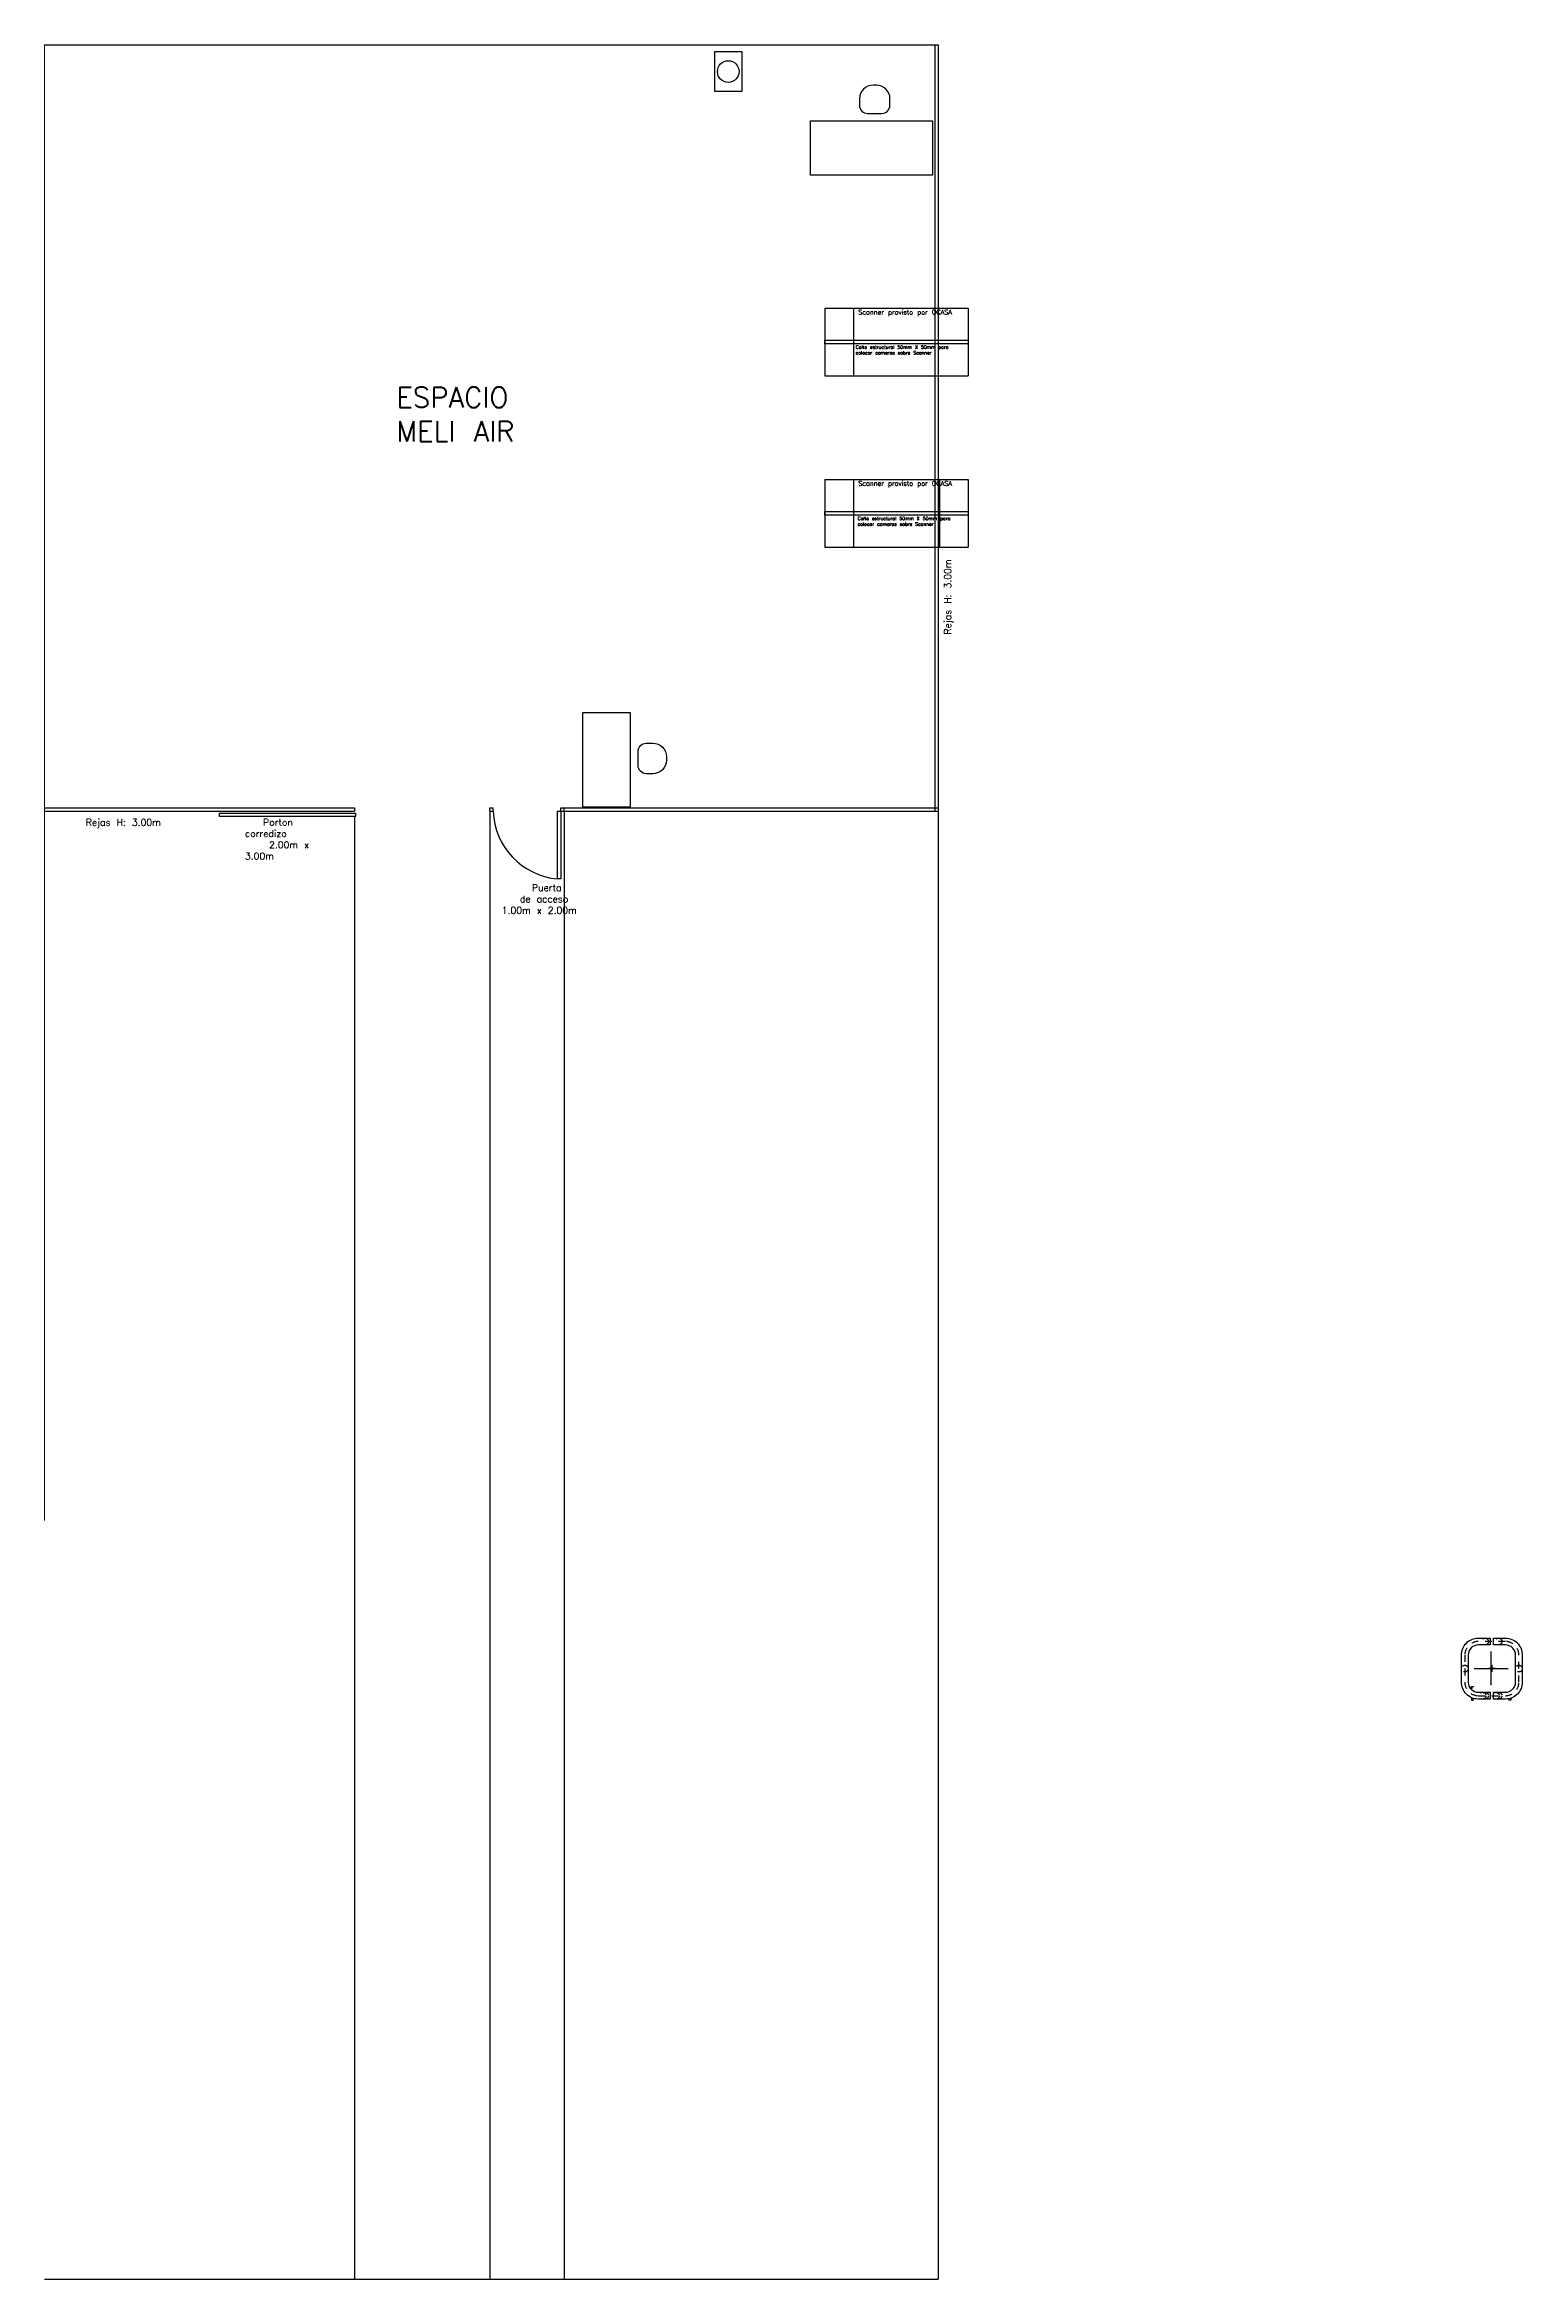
# Model space of a CAD drawing. Header units: millimetres. Extents: x 64 to 660, y 33 to 427.
# Drawn here: x 392.14 to 413.97, y 305.78 to 338.78 of the extents above; entities that cross this region are included whole.
import ezdxf

# ---------------------------------------------------------------- set-up
doc = ezdxf.new("R2010")
doc.units = ezdxf.units.MM
doc.linetypes.add('DASHDOT', pattern=[1, 0.5, -0.25, 0, -0.25])
doc.linetypes.add('HIDDEN', pattern=[0.375, 0.25, -0.125])
doc.layers.add('Equipamientos OCASA', color=10, linetype='Continuous')
doc.layers.add('IE_Unifilar', color=7, linetype='Continuous', lineweight=20)
doc.styles.get("Standard").update_dxf_attribs({"font": 'txt.shx'})

msp = doc.modelspace()

# ---------------------------------------------------------------- linework, layer by layer
at = {"color": 253}
for p, q in [((413.513, 314.554), (413.513, 315.054)), ((413.263, 314.804), (413.763, 314.804))]:
    msp.add_line(p, q, dxfattribs=at)
at = {"color": 253, "linetype": 'DASHDOT', "ltscale": 0.2}
for p, q in [((413.522, 314.751), (413.522, 314.851)), ((413.522, 314.851), (413.522, 314.751)), ((413.572, 314.801), (413.472, 314.801)), ((413.472, 314.801), (413.572, 314.801))]:
    msp.add_line(p, q, dxfattribs=at)
for points in [[(413.497, 315.151), (413.322, 315.151, 0.414214), (413.172, 315.001), (413.172, 314.601, 0.414214), (413.322, 314.451), (413.497, 314.451), (413.497, 314.351), (413.322, 314.351, -0.414214), (413.072, 314.601), (413.072, 315.001, -0.414214), (413.322, 315.251), (413.497, 315.251)], [(413.547, 314.451), (413.722, 314.451, 0.414214), (413.872, 314.601), (413.872, 315.001, 0.414214), (413.722, 315.151), (413.547, 315.151), (413.547, 315.251), (413.722, 315.251, -0.414214), (413.972, 315.001), (413.972, 314.601, -0.414214), (413.722, 314.351), (413.547, 314.351)]]:
    msp.add_lwpolyline(points, format="xyb", close=True)
for points in [[(413.522, 315.201), (413.322, 315.201, 0.414214), (413.122, 315.001), (413.122, 314.601, 0.414214), (413.322, 314.401), (413.522, 314.401)], [(413.522, 314.401), (413.722, 314.401, 0.414214), (413.922, 314.601), (413.922, 315.001, 0.414214), (413.722, 315.201), (413.522, 315.201)]]:
    msp.add_lwpolyline(points, format="xyb", dxfattribs=at)
at = {"color": 250, "ltscale": 0.15}
for points in [[(413.223, 314.536), (413.253, 314.536), (413.253, 314.533), (413.226, 314.533), (413.226, 314.506), (413.223, 314.506), (413.223, 314.536)], [(413.223, 314.336), (413.253, 314.336), (413.253, 314.339), (413.226, 314.339), (413.226, 314.366), (413.223, 314.366), (413.223, 314.336)], [(413.803, 314.336), (413.773, 314.336), (413.773, 314.339), (413.8, 314.339), (413.8, 314.366), (413.803, 314.366), (413.803, 314.336)]]:
    msp.add_lwpolyline(points, dxfattribs=at)
at = {"color": 251, "linetype": 'HIDDEN', "ltscale": 0.1}
for centre in [(413.422, 315.201), (413.622, 315.201), (413.122, 314.801), (413.922, 314.801), (413.385, 314.401), (413.422, 314.401), (413.585, 314.401), (413.622, 314.401)]:
    msp.add_circle(centre, 0.05, dxfattribs=at)
at = {"layer": 'Equipamientos OCASA', "color": 252}
for p, q in [((392.143, 338.782, 0), (405.343, 338.782, 0)), ((392.143, 338.782, 0), (405.343, 338.782, 0)), ((392.143, 338.782, 0), (405.343, 338.782, 0)), ((392.143, 338.782, 0), (405.343, 338.782, 0)), ((392.143, 338.782, 0), (405.343, 338.782, 0)), ((392.143, 338.782, 0), (405.343, 338.782, 0)), ((405.293, 338.782, 0), (405.293, 327.462, 0)), ((405.343, 338.782, 0), (405.343, 327.462, -0.001)), ((403.667, 334.892, 0), (403.667, 333.892, 0)), ((403.667, 334.892, 0), (405.787, 334.892, 0)), ((404.092, 334.892, 0), (404.092, 333.892, 0)), ((405.787, 334.892, 0), (405.787, 333.892, 0)), ((403.667, 334.418, 0), (405.787, 334.418, 0)), ((403.667, 334.366, 0), (403.667, 334.418, 0)), ((405.787, 334.366, 0), (403.667, 334.366, 0)), ((405.787, 334.418, 0), (405.787, 334.366, 0)), ((403.667, 333.892, 0), (405.787, 333.892, 0)), ((403.667, 332.362, 0), (403.667, 331.362, 0)), ((403.667, 332.362, 0), (405.787, 332.362, 0)), ((404.092, 332.362, 0), (404.092, 331.362, 0)), ((405.787, 332.362, 0), (405.787, 331.362, 0)), ((403.667, 331.888, 0), (405.787, 331.888, 0)), ((403.667, 331.836, 0), (403.667, 331.888, 0)), ((405.787, 331.836, 0), (403.667, 331.836, 0)), ((405.787, 331.888, 0), (405.787, 331.836, 0)), ((392.143, 327.512, 0), (396.718, 327.512, 0)), ((392.143, 327.462, 0), (396.718, 327.462, 0)), ((392.143, 327.462, 0), (396.718, 327.462, 0)), ((396.718, 327.512, 0), (396.718, 327.462, 0)), ((396.718, 327.385, 0), (396.718, 305.782, 0)), ((398.718, 327.512, 0), (398.768, 327.512, 0)), ((398.718, 327.462, 0), (398.718, 327.512, 0)), ((398.718, 327.462, 0), (398.768, 327.462, 0)), ((398.718, 327.462, 0), (398.768, 327.462, 0)), ((398.718, 327.462, 0), (398.718, 305.782, 0)), ((398.768, 327.462, 0), (398.768, 327.512, 0)), ((399.718, 327.462, 0), (403.493, 327.462, 0)), ((399.718, 327.462, 0), (405.343, 327.462, 0)), ((399.768, 327.512, 0), (405.343, 327.512, 0)), ((399.768, 327.462, 0), (399.768, 327.512, 0)), ((399.818, 327.462, 0), (399.818, 327.512, 0)), ((399.818, 327.462, 0), (399.818, 305.782, 0)), ((405.343, 327.462, 0), (405.343, 305.782, 0)), ((392.143, 305.782, 0), (405.343, 305.782, 0))]:
    msp.add_line(p, q, dxfattribs=at)
for points, elevation in [([(402.442, 338.089), (402.042, 338.089), (402.042, 338.681), (402.442, 338.681)], -0.001), ([(405.257, 336.858), (403.457, 336.858), (403.457, 337.658), (405.257, 337.658)], -0.001), ([(400.793, 327.522), (400.093, 327.522), (400.093, 328.922), (400.793, 328.922)], 0), ([(394.724, 327.435), (396.734, 327.435), (396.734, 327.385), (394.724, 327.385)], 0), ([(399.718, 326.462), (399.718, 327.462), (399.768, 327.462), (399.768, 326.462)], 0)]:
    msp.add_lwpolyline(points, close=True, dxfattribs=dict(at, elevation=elevation))
for points, elevation in [([(404.18, 337.986), (404.18, 337.887, 0.414214), (404.3, 337.767), (404.51, 337.767, 0.414214), (404.63, 337.887), (404.63, 337.986, 0.414214), (404.43, 338.186), (404.38, 338.186, 0.414214)], -0.001), ([(404.18, 337.986), (404.18, 337.887, 0.414214), (404.3, 337.767), (404.51, 337.767, 0.414214), (404.63, 337.887), (404.63, 337.986, 0.414214), (404.43, 338.186), (404.38, 338.186, 0.414214)], -0.001), ([(401.129, 328.017), (401.029, 328.017, -0.414214), (400.91, 328.137), (400.91, 328.347, -0.414214), (401.029, 328.467), (401.129, 328.467, -0.414214), (401.328, 328.267), (401.328, 328.217, -0.414214)], 0)]:
    msp.add_lwpolyline(points, format="xyb", close=True, dxfattribs=dict(at, elevation=elevation))
msp.add_circle((402.242, 338.385, -0.001), 0.16, dxfattribs=at)
msp.add_arc((399.814, 327.504, 0), 1.046, 182.3055, 264.7569, dxfattribs=at)
at = {"layer": 'IE_Unifilar'}
msp.add_line((392.143, 338.782, 0), (392.143, 316.987, 0), dxfattribs=at)

# ---------------------------------------------------------------- texts
at = {"layer": 'Equipamientos OCASA', "color": 252, "attachment_point": 1}
for s, insert, char_height, width in [('Scanner provisto por OCASA', (404.163, 334.868, 0), 0.07, 1.39456), ('Caño estructural 50mm X 50mm para colocar camaras sobre Scanner ', (404.124, 334.341, 0), 0.05, 1.62384), ('Scanner provisto por OCASA', (404.163, 332.338, 0), 0.07, 1.39456), ('   Porton corredizo\\P    2.00m x 3.00m', (395.102, 327.35, 0), 0.1, 1.28272), ('     Puerta \\P   de acceso\\P1.00m x 2.00m', (398.896, 326.382, 0), 0.1, 1.28272)]:
    msp.add_mtext(s, dxfattribs=dict(at, insert=insert, char_height=char_height, width=width))
at = {"layer": 'Equipamientos OCASA', "color": 252, "linetype": 'Continuous', "insert": (397.337, 333.723, 0), "char_height": 0.3, "width": 2.38101, "attachment_point": 1, "bg_fill": 2}
msp.add_mtext('ESPACIO \\PMELI AIR', dxfattribs=at)

# ---------------------------------------------------------------- next in the draw order: texts
at = {"layer": 'Equipamientos OCASA', "color": 252, "linetype": 'Continuous', "insert": (405.433, 330.072, -0.001), "char_height": 0.1, "width": 1.45113, "attachment_point": 1, "rotation": 90, "bg_fill": 2}
msp.add_mtext('Rejas H: 3.00m', dxfattribs=at)
at = {"layer": 'Equipamientos OCASA', "color": 252, "linetype": 'Continuous', "insert": (392.751, 327.348, -0.001), "char_height": 0.1, "width": 1.45113, "attachment_point": 1, "bg_fill": 2}
msp.add_mtext('Rejas H: 3.00m', dxfattribs=at)

# ---------------------------------------------------------------- next in the draw order: linework, layer by layer
at = {"layer": 'Equipamientos OCASA', "color": 252}
for p, q in [((405.362, 332.362, 0), (405.362, 331.362, 0)), ((403.667, 331.362, 0), (405.787, 331.362, 0))]:
    msp.add_line(p, q, dxfattribs=at)

# ---------------------------------------------------------------- next in the draw order: texts
at = {"layer": 'Equipamientos OCASA', "color": 252, "insert": (404.152, 331.811, 0), "char_height": 0.05, "width": 1.62384, "attachment_point": 1}
msp.add_mtext('Caño estructural 50mm X 50mm para colocar camaras sobre Scanner ', dxfattribs=at)

doc.saveas('drawing.dxf')
